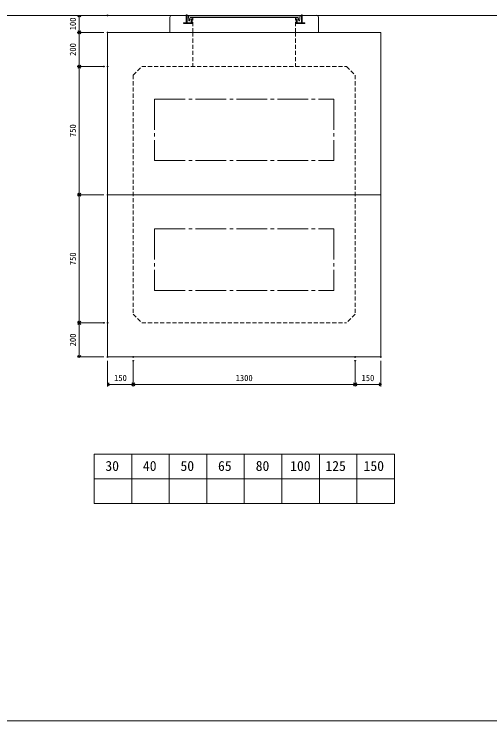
# Model space of a CAD drawing. Units: millimetres, scale not verified. Extents: x -9756 to 9755, y -4634 to 4634.
# Drawn here: x 3635 to 6423, y -3916 to 221 of the extents above; entities that cross this region are included whole.
import ezdxf
from ezdxf.enums import TextEntityAlignment as Align

# ---------------------------------------------------------------- set-up
doc = ezdxf.new("R2010")
doc.units = ezdxf.units.MM
doc.header["$LTSCALE"] = 20
doc.header["$PDMODE"] = 32
doc.header["$PDSIZE"] = 4
doc.linetypes.add('CHAIN2', pattern=[12, 9, -1, 1, -1])
doc.linetypes.add('DASHED1', pattern=[1.8, 1.2, -0.6])
doc.layers.add('0-1_Defpoints', color=7, linetype='Continuous')
for name, color, linetype, lineweight in [('0-2_waku', 7, 'Continuous', 18), ('0-3_gaikei', 7, 'Continuous', 18), ('0-4_kakure', 7, 'DASHED1', 5), ('0-5_sunpou', 7, 'Continuous', 5), ('0-A_futa', 3, 'Continuous', 18), ('0-B_GL', 4, 'Continuous', 18), ('0-D_文字１', 7, 'Continuous', 18), ('1-2_uchigawa2', 6, 'CHAIN2', 18)]:
    doc.layers.add(name, color=color, linetype=linetype, lineweight=lineweight)
doc.styles.add('ＭＳ ゴシック', font='')
doc.styles.get('ＭＳ ゴシック').set_extended_font_data('MS Gothic')

# ---------------------------------------------------------------- blocks, each defined once
blk = doc.blocks.new('_Open90')
at = {"layer": '0-5_sunpou'}
blk.add_line((0, 0), (-1, 0), dxfattribs=at)
blk.add_lwpolyline([(-0.5, 0.5), (0, 0), (-0.5, -0.5)], dxfattribs=at)
blk = doc.blocks.new('D118')
at = {"layer": '0-1_Defpoints'}
for p in [(10102.41, 3688.65), (9935.84, 2938.65), (10102.41, 2938.65)]:
    blk.add_point(p, dxfattribs=at)
at = {"layer": '0-5_sunpou'}
for p, q in [((10080.41, 3688.65), (9922.84, 3688.65)), ((9935.84, 3670.65), (9935.84, 2956.65)), ((10080.41, 2938.65), (9922.84, 2938.65))]:
    blk.add_line(p, q, dxfattribs=at)
at = {"layer": '0-5_sunpou', "xscale": 18, "yscale": 18}
for p, rotation in [((9935.84, 3688.65), 90), ((9935.84, 2938.65), 270)]:
    blk.add_blockref('_Open90', p, dxfattribs=dict(at, rotation=rotation))
at = {"layer": '0-5_sunpou', "style": 'ＭＳ ゴシック'}
blk.add_text('750', height=36.66, rotation=90, dxfattribs=at).set_placement((9927.84, 3276.15), align=Align.BOTTOM_LEFT)
blk = doc.blocks.new('D119')
at = {"layer": '0-1_Defpoints'}
for p in [(10102.41, 2938.65), (9935.84, 2188.65), (10102.41, 2188.65)]:
    blk.add_point(p, dxfattribs=at)
at = {"layer": '0-5_sunpou'}
for p, q in [((10080.41, 2938.65), (9922.84, 2938.65)), ((9935.84, 2920.65), (9935.84, 2206.65)), ((10080.41, 2188.65), (9922.84, 2188.65))]:
    blk.add_line(p, q, dxfattribs=at)
at = {"layer": '0-5_sunpou', "xscale": 18, "yscale": 18}
for p, rotation in [((9935.84, 2938.65), 90), ((9935.84, 2188.65), 270)]:
    blk.add_blockref('_Open90', p, dxfattribs=dict(at, rotation=rotation))
at = {"layer": '0-5_sunpou', "style": 'ＭＳ ゴシック'}
blk.add_text('750', height=36.66, rotation=90, dxfattribs=at).set_placement((9927.84, 2526.15), align=Align.BOTTOM_LEFT)
blk = doc.blocks.new('D122')
at = {"layer": '0-1_Defpoints'}
for p in [(10252.41, 1988.65), (11552.41, 1988.65), (11552.41, 1828.59)]:
    blk.add_point(p, dxfattribs=at)
at = {"layer": '0-5_sunpou'}
for p, q in [((10252.41, 1966.65), (10252.41, 1815.59)), ((11552.41, 1966.65), (11552.41, 1815.59)), ((10270.41, 1828.59), (11534.41, 1828.59))]:
    blk.add_line(p, q, dxfattribs=at)
at = {"layer": '0-5_sunpou', "xscale": 18, "yscale": 18, "rotation": 180}
blk.add_blockref('_Open90', (10252.41, 1828.59), dxfattribs=at)
at = {"layer": '0-5_sunpou', "xscale": 18, "yscale": 18}
blk.add_blockref('_Open90', (11552.41, 1828.59), dxfattribs=at)
at = {"layer": '0-5_sunpou', "style": 'ＭＳ ゴシック'}
blk.add_text('1300', height=36.66, dxfattribs=at).set_placement((10852.41, 1836.59), align=Align.BOTTOM_LEFT)
blk = doc.blocks.new('D135')
at = {"layer": '0-1_Defpoints'}
for p in [(10102.41, 3988.65), (9935.84, 3888.65), (10102.41, 3888.65)]:
    blk.add_point(p, dxfattribs=at)
at = {"layer": '0-5_sunpou'}
for p, q in [((10080.41, 3988.65), (9922.84, 3988.65)), ((9935.84, 3970.65), (9935.84, 3906.65)), ((10080.41, 3888.65), (9922.84, 3888.65))]:
    blk.add_line(p, q, dxfattribs=at)
at = {"layer": '0-5_sunpou', "xscale": 18, "yscale": 18}
for p, rotation in [((9935.84, 3988.65), 90), ((9935.84, 3888.65), 270)]:
    blk.add_blockref('_Open90', p, dxfattribs=dict(at, rotation=rotation))
at = {"layer": '0-5_sunpou', "style": 'ＭＳ ゴシック'}
blk.add_text('100', height=36.66, rotation=90, dxfattribs=at).set_placement((9927.84, 3901.15), align=Align.BOTTOM_LEFT)
blk = doc.blocks.new('D136')
at = {"layer": '0-1_Defpoints'}
for p in [(10102.41, 3888.65), (9935.84, 3688.65), (10080.41, 3688.65)]:
    blk.add_point(p, dxfattribs=at)
at = {"layer": '0-5_sunpou'}
for p, q in [((10080.41, 3888.65), (9922.84, 3888.65)), ((9935.84, 3870.65), (9935.84, 3706.65)), ((10058.41, 3688.65), (9922.84, 3688.65))]:
    blk.add_line(p, q, dxfattribs=at)
at = {"layer": '0-5_sunpou', "xscale": 18, "yscale": 18}
for p, rotation in [((9935.84, 3888.65), 90), ((9935.84, 3688.65), 270)]:
    blk.add_blockref('_Open90', p, dxfattribs=dict(at, rotation=rotation))
at = {"layer": '0-5_sunpou', "style": 'ＭＳ ゴシック'}
blk.add_text('200', height=36.66, rotation=90, dxfattribs=at).set_placement((9927.84, 3751.15), align=Align.BOTTOM_LEFT)
blk = doc.blocks.new('D137')
at = {"layer": '0-1_Defpoints'}
for p in [(10080.41, 2188.65), (9935.84, 1988.65), (10102.41, 1988.65)]:
    blk.add_point(p, dxfattribs=at)
at = {"layer": '0-5_sunpou'}
for p, q in [((10058.41, 2188.65), (9922.84, 2188.65)), ((9935.84, 2170.65), (9935.84, 2006.65)), ((10080.41, 1988.65), (9922.84, 1988.65))]:
    blk.add_line(p, q, dxfattribs=at)
at = {"layer": '0-5_sunpou', "xscale": 18, "yscale": 18}
for p, rotation in [((9935.84, 2188.65), 90), ((9935.84, 1988.65), 270)]:
    blk.add_blockref('_Open90', p, dxfattribs=dict(at, rotation=rotation))
at = {"layer": '0-5_sunpou', "style": 'ＭＳ ゴシック'}
blk.add_text('200', height=36.66, rotation=90, dxfattribs=at).set_placement((9927.84, 2051.15), align=Align.BOTTOM_LEFT)
blk = doc.blocks.new('D138')
at = {"layer": '0-1_Defpoints'}
for p in [(10102.41, 1988.65), (10252.41, 1966.65), (10252.41, 1828.59)]:
    blk.add_point(p, dxfattribs=at)
at = {"layer": '0-5_sunpou'}
for p, q in [((10102.41, 1966.65), (10102.41, 1815.59)), ((10252.41, 1944.65), (10252.41, 1815.59)), ((10120.41, 1828.59), (10234.41, 1828.59))]:
    blk.add_line(p, q, dxfattribs=at)
at = {"layer": '0-5_sunpou', "xscale": 18, "yscale": 18, "rotation": 180}
blk.add_blockref('_Open90', (10102.41, 1828.59), dxfattribs=at)
at = {"layer": '0-5_sunpou', "xscale": 18, "yscale": 18}
blk.add_blockref('_Open90', (10252.41, 1828.59), dxfattribs=at)
at = {"layer": '0-5_sunpou', "style": 'ＭＳ ゴシック'}
blk.add_text('150', height=36.66, dxfattribs=at).set_placement((10139.91, 1836.59), align=Align.BOTTOM_LEFT)
blk = doc.blocks.new('D139')
at = {"layer": '0-1_Defpoints'}
for p in [(11702.41, 1988.65), (11552.41, 1966.65), (11702.41, 1828.59)]:
    blk.add_point(p, dxfattribs=at)
at = {"layer": '0-5_sunpou'}
for p, q in [((11552.41, 1944.65), (11552.41, 1815.59)), ((11702.41, 1966.65), (11702.41, 1815.59)), ((11570.41, 1828.59), (11684.41, 1828.59))]:
    blk.add_line(p, q, dxfattribs=at)
at = {"layer": '0-5_sunpou', "xscale": 18, "yscale": 18, "rotation": 180}
blk.add_blockref('_Open90', (11552.41, 1828.59), dxfattribs=at)
at = {"layer": '0-5_sunpou', "xscale": 18, "yscale": 18}
blk.add_blockref('_Open90', (11702.41, 1828.59), dxfattribs=at)
at = {"layer": '0-5_sunpou', "style": 'ＭＳ ゴシック'}
blk.add_text('150', height=36.66, dxfattribs=at).set_placement((11589.91, 1836.59), align=Align.BOTTOM_LEFT)

msp = doc.modelspace()

# ---------------------------------------------------------------- linework, layer by layer
at = {"layer": '0-2_waku'}
for p, q in [((4104.18, -2354.99), (4104.18, -2642.99)), ((4104.18, -2354.99), (4104.18, -2642.99)), ((4104.18, -2354.99), (4104.18, -2642.99)), ((4104.18, -2354.99), (4104.18, -2642.99)), ((4104.18, -2354.99), (5864.18, -2354.99)), ((4324.18, -2354.99), (4324.18, -2642.99)), ((4544.18, -2354.99), (4544.18, -2642.99)), ((4544.18, -2354.99), (4544.18, -2642.99)), ((4764.18, -2354.99), (4764.18, -2642.99)), ((4984.18, -2354.99), (4984.18, -2642.99)), ((5204.18, -2354.99), (5204.18, -2642.99)), ((5424.18, -2354.99), (5424.18, -2642.99)), ((5644.18, -2354.99), (5644.18, -2642.99)), ((5864.18, -2354.99), (5864.18, -2642.99)), ((4104.18, -2498.99), (5864.18, -2498.99)), ((4104.18, -2642.99), (5864.18, -2642.99)), ((-2484.57, -3915.99), (9755.43, -3915.99))]:
    msp.add_line(p, q, dxfattribs=at)
msp.add_lwpolyline([(-2484.57, 4634.01), (-2484.57, -3915.99), (5675.43, -3915.99)], dxfattribs=at)
at = {"layer": '0-3_gaikei'}
for p, q in [((4558.41, 214.01), (4643.41, 214.01)), ((5323.41, 214.01), (5408.41, 214.01)), ((4548.41, 114.01), (4548.41, 204.01)), ((5418.41, 114.01), (5418.41, 204.01)), ((4183.41, 114.01), (4183.41, -1785.99)), ((4183.41, 114.01), (4183.41, -1785.99)), ((4183.41, 114.01), (5783.41, 114.01)), ((4548.41, 114.01), (4658.41, 114.01)), ((4583.41, 114.01), (5383.41, 114.01)), ((5418.41, 114.01), (5308.41, 114.01)), ((5783.41, 114.01), (5783.41, -1785.99)), ((5783.41, 114.01), (5783.41, -1785.99)), ((4183.41, -835.99), (5783.41, -835.99)), ((4183.41, -1785.99), (5783.41, -1785.99))]:
    msp.add_line(p, q, dxfattribs=at)
for centre, radius, start, end in [((4557.83, 204.59), 9.44, 86.47383, 183.52617), ((5408.74, 204.34), 9.68, 358.04251, 91.95749), ((5408.41, 204.01), 10, 0, 10)]:
    msp.add_arc(centre, radius, start, end, dxfattribs=at)
at = {"layer": '0-4_kakure'}
for p, q in [((4683.41, 114.01), (4683.41, 200.51)), ((5283.41, 114.01), (5283.41, 200.51)), ((5283.41, 114.01), (5283.41, 198.51)), ((4683.41, 114.01), (4683.41, -85.99)), ((4683.41, 114.01), (4683.41, -85.99)), ((5283.41, 114.01), (5283.41, -85.99)), ((4333.41, -135.99), (4383.41, -85.99)), ((4383.41, -85.99), (5583.41, -85.99)), ((5583.41, -85.99), (5633.41, -135.99)), ((4333.41, -135.99), (4333.41, -1535.99)), ((5633.41, -135.99), (5633.41, -1535.99)), ((4333.41, -1535.99), (4383.41, -1585.99)), ((5633.41, -1535.99), (5583.41, -1585.99)), ((4383.41, -1585.99), (5583.41, -1585.99))]:
    msp.add_line(p, q, dxfattribs=at)
at = {"layer": '0-A_futa'}
for p, q in [((4643.41, 214.01), (4643.41, 171.01)), ((4645.41, 216.01), (4648.41, 216.01)), ((4648.41, 216.01), (4648.41, 171.01)), ((4656.22, 211.51), (5310.55, 211.51)), ((4656.22, 211.51), (4658.71, 181.51)), ((5310.55, 211.51), (5308.3, 181.51)), ((5318.41, 216.01), (5318.41, 171.01)), ((5318.41, 216.01), (5321.41, 216.01)), ((5323.41, 214.01), (5323.41, 171.01)), ((4628.41, 169.01), (4628.41, 168.01)), ((4630.41, 171.01), (4643.41, 171.01)), ((4678.41, 166.01), (4630.41, 166.01)), ((4648.41, 171.01), (4673.41, 171.01)), ((4658.71, 181.51), (4662.42, 181.51)), ((4666.74, 200.51), (4662.42, 181.51)), ((4666.74, 200.51), (5300.08, 200.51)), ((4673.41, 191.01), (4673.41, 171.01)), ((4675.41, 193.01), (4676.41, 193.01)), ((4678.41, 191.01), (4678.41, 166.01)), ((5288.41, 191.01), (5288.41, 166.01)), ((5288.41, 166.01), (5336.41, 166.01)), ((5291.41, 193.01), (5290.41, 193.01)), ((5293.41, 191.01), (5293.41, 171.01)), ((5318.41, 171.01), (5293.41, 171.01)), ((5300.08, 200.51), (5304.4, 181.51)), ((5308.3, 181.51), (5304.4, 181.51)), ((5336.41, 171.01), (5323.41, 171.01)), ((5338.41, 169.01), (5338.41, 168.01))]:
    msp.add_line(p, q, dxfattribs=at)
for centre, start, end in [((4645.41, 214.01), 90, 180), ((5321.41, 214.01), 0, 90), ((4630.41, 169.01), 90, 180), ((4630.41, 168.01), 180, 270), ((4675.41, 191.01), 90, 180), ((4676.41, 191.01), 0, 90), ((5290.41, 191.01), 90, 180), ((5291.41, 191.01), 0, 90), ((5336.41, 169.01), 0, 90), ((5336.41, 168.01), 270, 0)]:
    msp.add_arc(centre, 2, start, end, dxfattribs=at)
at = {"layer": '0-B_GL'}
msp.add_line((-2484.57, 214.01), (9755.43, 214.01), dxfattribs=at)
at = {"layer": '1-2_uchigawa2'}
for p, q in [((4458.41, -275.99), (4458.41, -635.99)), ((4458.41, -275.99), (5508.41, -275.99)), ((5508.41, -275.99), (5508.41, -635.99)), ((4458.41, -635.99), (5508.41, -635.99)), ((4458.41, -1035.99), (5508.41, -1035.99)), ((5508.41, -1035.99), (5508.41, -1395.99))]:
    msp.add_line(p, q, dxfattribs=at)
msp.add_lwpolyline([(4458.41, -1035.99), (4458.41, -1395.99), (5508.41, -1395.99)], dxfattribs=at)

# ---------------------------------------------------------------- block references
at = {"layer": '0-5_sunpou'}
for name in ['D135', 'D136', 'D118', 'D119', 'D137', 'D138', 'D122', 'D139']:
    msp.add_blockref(name, (-5919, -3774.64), dxfattribs=at)

# ---------------------------------------------------------------- texts
at = {"layer": '0-D_文字１', "style": 'ＭＳ ゴシック'}
for s, p in [('30', (4170.1, -2470.62)), ('40', (4390.1, -2470.62)), ('50', (4610.1, -2470.62)), ('65', (4830.1, -2470.62)), ('80', (5050.92, -2470.62)), ('100', (5252.66, -2470.62)), ('125', (5459.44, -2470.62)), ('150', (5682.97, -2470.62))]:
    msp.add_text(s, height=58.65, dxfattribs=at).set_placement(p, align=Align.BOTTOM_LEFT)

doc.saveas('drawing.dxf')
